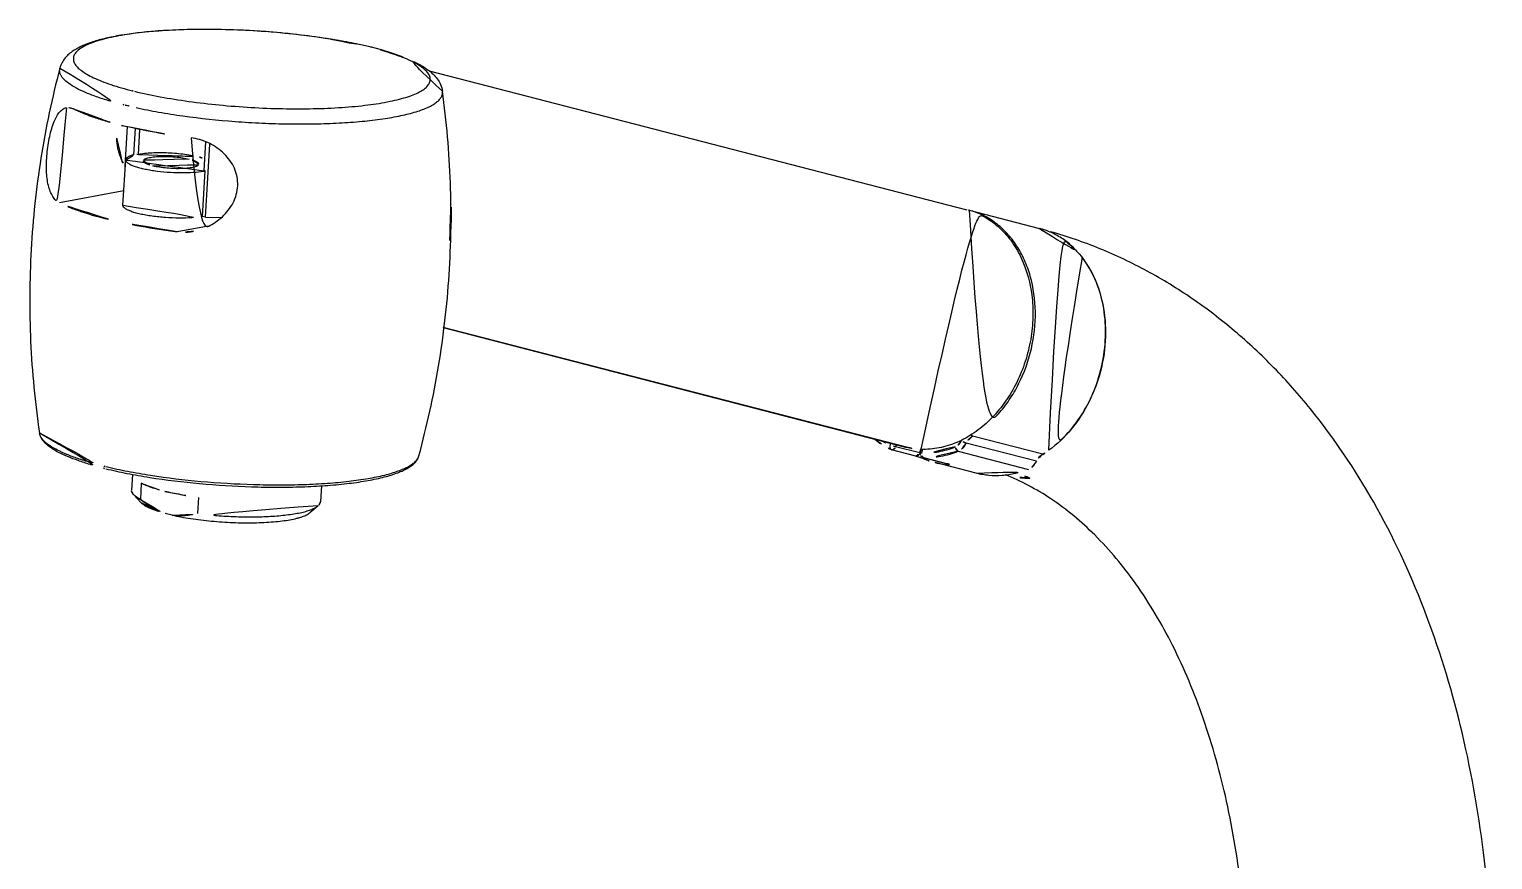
# Model space of a CAD drawing. Extents: x 16296660632 to 16296673174, y -37409619871 to -37409617131.
# Drawn here: x 16296672791.6 to 16296672976.8, y -37409617422.8 to -37409617317.8 of the extents above; entities that cross this region are included whole.
import ezdxf

# ---------------------------------------------------------------- set-up
doc = ezdxf.new("R2010")
doc.units = 0
doc.header["$LTSCALE"] = 10
doc.header["$MEASUREMENT"] = 0
doc.layers.get('0').update_dxf_attribs({"linetype": 'CONTINUOUS'})

msp = doc.modelspace()

# ---------------------------------------------------------------- linework, layer by layer
at = {"color": 7, "linetype": 'Continuous'}
for p, q in [((16296672829.760229, -37409617319.045914), (16296672829.691959, -37409617319.041473)), ((16296672829.69261, -37409617319.04158), (16296672829.76009, -37409617319.052467)), ((16296672829.760229, -37409617319.045914), (16296672829.69599, -37409617319.035454)), ((16296672829.76112, -37409617319.046059), (16296672829.760229, -37409617319.045914)), ((16296672834.901541, -37409617320.054123), (16296672834.74939, -37409617320.032051)), ((16296672834.90247, -37409617320.054337), (16296672834.901541, -37409617320.054123)), ((16296672838.486059, -37409617321.197739), (16296672838.816959, -37409617321.275063)), ((16296672838.816959, -37409617321.275063), (16296672838.817169, -37409617321.275139)), ((16296672795.449471, -37409617322.689301), (16296672795.448931, -37409617322.691383)), ((16296672842.186159, -37409617323.036453), (16296672910.233561, -37409617340.619698)), ((16296672803.96249, -37409617330.103012), (16296672803.659691, -37409617335.113968)), ((16296672804.80443, -37409617333.683281), (16296672805.006849, -37409617330.333458)), ((16296672805.380051, -37409617333.628983), (16296672805.571659, -37409617330.458092)), ((16296672813.87142, -37409617332.022827), (16296672813.65181, -37409617335.657181)), ((16296672813.86817, -37409617341.54821), (16296672814.427151, -37409617332.297691)), ((16296672803.42877, -37409617340.049004), (16296672803.7764, -37409617334.296257)), ((16296672805.19206, -37409617333.582893), (16296672805.380051, -37409617333.628983)), ((16296672813.49218, -37409617341.456017), (16296672813.8398, -37409617335.703278)), ((16296672813.8398, -37409617335.703278), (16296672813.65181, -37409617335.657181)), ((16296672803.53878, -37409617338.228531), (16296672795.411659, -37409617339.759506)), ((16296672813.86817, -37409617341.54821), (16296672813.49218, -37409617341.456017)), ((16296672813.86817, -37409617341.54821), (16296672815.86306, -37409617341.579376)), ((16296672910.54516, -37409617340.678093), (16296672919.43045, -37409617342.974022)), ((16296672814.215231, -37409617342.672867), (16296672810.300819, -37409617343.410263)), ((16296672843.94334, -37409617355.508698), (16296672902.477989, -37409617370.633873)), ((16296672902.58984, -37409617370.662041), (16296672843.94342, -37409617355.50798)), ((16296672887.61591, -37409617366.794838), (16296672887.656059, -37409617366.802452)), ((16296672919.839809, -37409617371.540199), (16296672910.954519, -37409617369.244263)), ((16296672900.53451, -37409617370.423309), (16296672900.603121, -37409617370.149406)), ((16296672900.71579, -37409617370.986572), (16296672900.62137, -37409617370.951714)), ((16296672903.77986, -37409617371.77832), (16296672900.715811, -37409617370.98658)), ((16296672901.28433, -37409617370.325439), (16296672901.21689, -37409617370.594673)), ((16296672904.28079, -37409617371.386368), (16296672901.21689, -37409617370.594673)), ((16296672902.476761, -37409617370.633324), (16296672902.58984, -37409617370.662041)), ((16296672904.28079, -37409617371.386368), (16296672904.41, -37409617370.870499)), ((16296672904.46204, -37409617370.876457), (16296672904.34137, -37409617371.358223)), ((16296672904.64324, -37409617370.908508), (16296672904.52, -37409617371.400528)), ((16296672909.14646, -37409617371.170547), (16296672918.03175, -37409617373.466476)), ((16296672919.06212, -37409617372.439613), (16296672910.17683, -37409617370.143677)), ((16296672904.36762, -37409617371.971893), (16296672904.612551, -37409617372.063377)), ((16296672904.612551, -37409617372.063377), (16296672904.862749, -37409617372.159431)), ((16296672904.7013, -37409617371.963799), (16296672907.76519, -37409617372.755501)), ((16296672904.76886, -37409617371.973282), (16296672904.701321, -37409617371.963814)), ((16296672904.76886, -37409617371.973282), (16296672907.83275, -37409617372.764977)), ((16296672904.862749, -37409617372.159431), (16296672905.054131, -37409617372.234016)), ((16296672911.4247, -37409617373.956413), (16296672906.21608, -37409617372.610512)), ((16296672907.76519, -37409617372.755478), (16296672907.8284, -37409617372.773529)), ((16296672907.83275, -37409617372.764977), (16296672907.76519, -37409617372.755501)), ((16296672907.8284, -37409617372.773529), (16296672907.84586, -37409617372.779587)), ((16296672804.61874, -37409617374.099533), (16296672804.49896, -37409617376.081749)), ((16296672804.756161, -37409617376.661217), (16296672805.673981, -37409617377.648293)), ((16296672805.75626, -37409617375.225883), (16296672805.63253, -37409617377.273468)), ((16296672828.57564, -37409617375.537323), (16296672828.455271, -37409617377.529373)), ((16296672812.897631, -37409617379.05484), (16296672813.02137, -37409617377.007248)), ((16296672828.130159, -37409617378.073662), (16296672827.100161, -37409617378.943031)), ((16296672809.641609, -37409617379.245956), (16296672808.77071, -37409617379.032417))]:
    msp.add_line(p, q, dxfattribs=at)
for points in [[(16296672834.90247, -37409617320.054337), (16296672833.544861, -37409617319.744553), (16296672831.656799, -37409617319.372864), (16296672829.760429, -37409617319.045937)], [(16296672838.81587, -37409617321.274673), (16296672837.58189, -37409617320.830788), (16296672836.15839, -37409617320.386482), (16296672834.901489, -37409617320.054092)], [(16296672903.77986, -37409617371.778313), (16296672903.80735, -37409617371.785583), (16296672903.953979, -37409617371.829048), (16296672904.14427, -37409617371.892189), (16296672904.36762, -37409617371.971893)]]:
    msp.add_lwpolyline(points, dxfattribs=at)
for centre, radius, start, end in [((16296672825.33449, -37409617358.289627), 39.399007, 75.94106824, 76.17484267), ((16296672831.12908, -37409617340.708443), 20.851671, 68.32317133, 69.3398394), ((16296672816.36824, -37409617278.78363), 48.224681, 255.92633151, 256.22403601), ((16296672816.02853, -37409617277.122337), 51.743132, 255.92633151, 256.22403601), ((16296672817.125389, -37409617272.608253), 56.388557, 256.2337906, 257.67963557), ((16296672809.86846, -37409617331.423492), 7.222775, 205.31273161, 210.72700837), ((16296672819.1301, -37409617325.910606), 18.000991, 210.74837425, 211.13114065), ((16296672812.28487, -37409617327.443848), 8.404518, 279.54636719, 280.66178742), ((16296672908.17374, -37409617349.857674), 9.480948, 77.06484244, 77.42211902), ((16296672908.17811, -37409617349.838913), 9.461683, 75.51231788, 77.06526848), ((16296672904.90053, -37409617361.486153), 9.946609, 237.92122085, 243.96336951), ((16296672905.16655, -37409617361.645203), 10.357107, 242.0980589, 243.97050601), ((16296672885.573971, -37409617431.442207), 62.826151, 75.58239905, 76.22403601), ((16296672904.816719, -37409617361.568863), 9.361891, 256.23940985, 267.79281535), ((16296672904.818541, -37409617371.477654), 0.491888, 165.94692585, 170.12445623), ((16296672905.31045, -37409617371.492729), 0.795812, 173.34676716, 186.9398156), ((16296672912.31543, -37409617371.180473), 3.079049, 152.33885829, 154.43938758), ((16296672912.7118, -37409617360.071426), 13.526518, 301.80400637, 305.71884874), ((16296672813.65765, -37409617321.725723), 52.85093, 256.22392987, 256.50213292), ((16296672908.751301, -37409617362.804779), 10.128165, 248.58976751, 255.50383548), ((16296672908.70093, -37409617362.985649), 9.940451, 255.52398159, 263.85033034), ((16296672813.28693, -37409617324.41436), 50.419761, 255.87501757, 256.22424829), ((16296672917.91573, -37409617365.288902), 9.273276, 253.06678677, 256.22223369), ((16296672904.703831, -37409617410.408447), 38.317589, 69.32080635, 72.12901658)]:
    msp.add_arc(centre, radius, start, end, dxfattribs=at)
for points, knots in [([(16296672829.69599, -37409617319.035454), (16296672827.912519, -37409617318.746071), (16296672824.24526, -37409617318.274498), (16296672818.700781, -37409617317.863663), (16296672813.21743, -37409617317.746132), (16296672808.835079, -37409617317.901001), (16296672805.60507, -37409617318.19339), (16296672803.4603, -37409617318.480019), (16296672801.53784, -37409617318.839432), (16296672799.847811, -37409617319.274658), (16296672798.38302, -37409617319.799049), (16296672797.31596, -37409617320.357849), (16296672796.583891, -37409617320.908363), (16296672796.09886, -37409617321.402908), (16296672795.69282, -37409617321.99575), (16296672795.51116, -37409617322.453468), (16296672795.449249, -37409617322.694237)], [0, 0, 0, 0, 0.1512801725, 0.3093713821, 0.4653037797, 0.6102900769, 0.676245374, 0.7367910996, 0.7913976817, 0.8399106984, 0.882759122, 0.9214436836, 0.9401936504, 0.9592482691, 0.9791847882, 1, 1, 1, 1]), ([(16296672829.691959, -37409617319.041473), (16296672828.439131, -37409617318.837143), (16296672825.86405, -37409617318.479721), (16296672821.93412, -37409617318.095154), (16296672817.934389, -37409617317.857147), (16296672813.992451, -37409617317.773331), (16296672810.233669, -37409617317.84584), (16296672806.7777, -37409617318.071838), (16296672804.14201, -37409617318.391602), (16296672802.271839, -37409617318.730087), (16296672801.06678, -37409617319.005508), (16296672800.010201, -37409617319.310654), (16296672799.10977, -37409617319.642807), (16296672798.371281, -37409617319.999763), (16296672797.798309, -37409617320.380219), (16296672797.39221, -37409617320.785477), (16296672797.19627, -37409617321.162201), (16296672797.147341, -37409617321.461678), (16296672797.162319, -37409617321.765106), (16296672797.31426, -37409617322.162758), (16296672797.671909, -37409617322.613663), (16296672798.1978, -37409617323.060471), (16296672798.89106, -37409617323.503487), (16296672799.747749, -37409617323.941681), (16296672800.762711, -37409617324.37159), (16296672802.396971, -37409617324.957733), (16296672803.715639, -37409617325.328667), (16296672804.641479, -37409617325.560799)], [0, 0, 0, 0, 0.0895314537, 0.183297318, 0.2784443223, 0.3720687633, 0.4613227719, 0.5435216244, 0.6162555804, 0.6484322098, 0.6775352297, 0.7034048095, 0.7259489859, 0.7451512111, 0.7611363491, 0.7742496801, 0.7852462215, 0.7903690067, 0.7954958087, 0.8065196986, 0.8196814428, 0.8357209465, 0.8549864673, 0.8775880982, 0.90351551, 0.9326778391, 1, 1, 1, 1]), ([(16296672829.76009, -37409617319.052467), (16296672830.628151, -37409617319.192863), (16296672832.29775, -37409617319.487137), (16296672833.95682, -37409617319.838509), (16296672834.749319, -37409617320.032043)], [0, 0, 0, 0, 0.5187458325, 1, 1, 1, 1]), ([(16296672804.884649, -37409617325.621094), (16296672805.961321, -37409617325.885078), (16296672808.24367, -37409617326.365334), (16296672811.830009, -37409617326.938133), (16296672815.66564, -37409617327.385643), (16296672819.62949, -37409617327.693253), (16296672823.59659, -37409617327.851089), (16296672827.4417, -37409617327.854332), (16296672831.043831, -37409617327.703667), (16296672834.289591, -37409617327.404533), (16296672836.71891, -37409617327.026329), (16296672838.40143, -37409617326.642601), (16296672839.45476, -37409617326.339256), (16296672840.35347, -37409617326.008926), (16296672841.091869, -37409617325.654243), (16296672841.6663, -37409617325.276131), (16296672842.075239, -37409617324.87339), (16296672842.311159, -37409617324.436172), (16296672842.34618, -37409617323.968628), (16296672842.176229, -37409617323.505234), (16296672841.829491, -37409617323.05558), (16296672841.31517, -37409617322.610947), (16296672840.635071, -37409617322.169502), (16296672839.79248, -37409617321.733078), (16296672839.168131, -37409617321.465347), (16296672838.8311, -37409617321.33136)], [0, 0, 0, 0, 0.076726147, 0.1613225636, 0.2512882476, 0.3439229347, 0.4364276756, 0.5260087467, 0.6099791478, 0.6858631567, 0.7515091853, 0.7799512434, 0.8052556014, 0.8273244705, 0.8461482199, 0.8618362595, 0.8747221797, 0.8855154196, 0.8954718738, 0.9061714435, 0.9188993479, 0.9343980829, 0.953019597, 0.9748974413, 1, 1, 1, 1]), ([(16296672838.48604, -37409617321.197739), (16296672838.22051, -37409617321.094948), (16296672837.52573, -37409617320.84153), (16296672836.336269, -37409617320.449532), (16296672835.402491, -37409617320.195282), (16296672834.905279, -37409617320.070763)], [0, 0, 0, 0, 0.2274200879, 0.5906044818, 1, 1, 1, 1]), ([(16296672795.449471, -37409617322.689301), (16296672794.459499, -37409617326.437859), (16296672792.857281, -37409617334.042793), (16296672791.61721, -37409617345.631149), (16296672791.551279, -37409617357.28521), (16296672792.291479, -37409617365.021393), (16296672792.85528, -37409617368.856972)], [0, 0, 0, 0, 0.2499370007, 0.5000117668, 0.7500810089, 1, 1, 1, 1]), ([(16296672795.448959, -37409617322.691383), (16296672795.424351, -37409617322.785202), (16296672795.39852, -37409617322.981659), (16296672795.44017, -37409617323.283333), (16296672795.55991, -37409617323.585297), (16296672795.837379, -37409617324.013023), (16296672796.39669, -37409617324.540207), (16296672797.30356, -37409617325.129959), (16296672798.481541, -37409617325.712051), (16296672799.91864, -37409617326.279213), (16296672801.59927, -37409617326.824516), (16296672802.8064, -37409617327.151939), (16296672803.44619, -37409617327.31234)], [0, 0, 0, 0, 0.0297111237, 0.0598803216, 0.0923040353, 0.1284195049, 0.2152679665, 0.3250503512, 0.4590399267, 0.6170137349, 0.7979530137, 1, 1, 1, 1]), ([(16296672843.866249, -37409617325.613159), (16296672843.825569, -37409617325.323097), (16296672843.668699, -37409617324.766792), (16296672843.23728, -37409617324.043869), (16296672842.697161, -37409617323.438148), (16296672841.8472, -37409617322.735397), (16296672840.5555, -37409617321.982094), (16296672839.42844, -37409617321.505798), (16296672838.817169, -37409617321.275139)], [0, 0, 0, 0, 0.1261127814, 0.2451036468, 0.3595799816, 0.4739380985, 0.7186868521, 1, 1, 1, 1]), ([(16296672805.093361, -37409617327.698174), (16296672806.04034, -37409617327.90551), (16296672808.01351, -37409617328.28997), (16296672812.18894, -37409617328.941109), (16296672816.55883, -37409617329.398163), (16296672821.024839, -37409617329.668182), (16296672824.373989, -37409617329.769859), (16296672827.630301, -37409617329.767616), (16296672830.73012, -37409617329.661613), (16296672833.612801, -37409617329.454247), (16296672836.222481, -37409617329.150291), (16296672838.508539, -37409617328.75621), (16296672840.18383, -37409617328.342743), (16296672841.321871, -37409617327.961143), (16296672842.026421, -37409617327.67202), (16296672842.62245, -37409617327.36689), (16296672843.10796, -37409617327.046783), (16296672843.481251, -37409617326.711487), (16296672843.74057, -37409617326.359444), (16296672843.87921, -37409617325.988747), (16296672843.884809, -37409617325.73555), (16296672843.86816, -37409617325.615128)], [0, 0, 0, 0, 0.072285671, 0.1498450946, 0.315058612, 0.3996445459, 0.4834354578, 0.564863268, 0.6424137999, 0.7146621432, 0.7803119275, 0.8382390438, 0.8875484738, 0.9087859834, 0.9276925452, 0.9442838064, 0.9586409791, 0.9709397061, 0.9815177532, 0.990935405, 1, 1, 1, 1]), ([(16296672840.884199, -37409617371.759247), (16296672841.905769, -37409617368.019463), (16296672843.57213, -37409617360.428726), (16296672844.910009, -37409617348.851532), (16296672845.07439, -37409617337.198158), (16296672844.39958, -37409617329.455627), (16296672843.868191, -37409617325.615128)], [0, 0, 0, 0, 0.2499185063, 0.4999873835, 0.7500625133, 1, 1, 1, 1]), ([(16296672796.26573, -37409617327.709373), (16296672796.112511, -37409617327.738586), (16296672795.79534, -37409617327.870941), (16296672795.38385, -37409617328.246193), (16296672795.014959, -37409617328.791634), (16296672794.684349, -37409617329.50399), (16296672794.392509, -37409617330.371773), (16296672794.145241, -37409617331.366638), (16296672793.94923, -37409617332.443336), (16296672793.811939, -37409617333.549713), (16296672793.741199, -37409617334.638847), (16296672793.74078, -37409617335.676064), (16296672793.814739, -37409617336.638237), (16296672793.965731, -37409617337.509033), (16296672794.195789, -37409617338.274612), (16296672794.50791, -37409617338.921432), (16296672794.904791, -37409617339.432747), (16296672795.23822, -37409617339.675369), (16296672795.411659, -37409617339.759506)], [0, 0, 0, 0, 0.035059789, 0.0751600352, 0.1235629488, 0.1821550791, 0.2511875774, 0.3290530965, 0.4123790468, 0.4970324078, 0.579498182, 0.6575485925, 0.7299709229, 0.7961452952, 0.8558195538, 0.9091080327, 0.9566718679, 1, 1, 1, 1]), ([(16296672797.15616, -37409617327.863564), (16296672797.013901, -37409617327.790718), (16296672796.72224, -37409617327.683502), (16296672796.40884, -37409617327.682068), (16296672796.26573, -37409617327.709373)], [0, 0, 0, 0, 0.5231336869, 1, 1, 1, 1]), ([(16296672797.15616, -37409617327.863564), (16296672797.548429, -37409617328.064461), (16296672798.414339, -37409617328.454109), (16296672799.839809, -37409617328.981689), (16296672801.47164, -37409617329.488342), (16296672802.63274, -37409617329.794594), (16296672803.24415, -37409617329.944504)], [0, 0, 0, 0, 0.2051081996, 0.441313873, 0.7070267667, 1, 1, 1, 1]), ([(16296672803.339161, -37409617334.511627), (16296672802.994129, -37409617333.783691), (16296672802.537161, -37409617332.220573), (16296672802.556589, -37409617330.590157), (16296672802.69894, -37409617329.807404)], [0, 0, 0, 0, 0.5031160802, 1, 1, 1, 1]), ([(16296672803.24415, -37409617329.944504), (16296672804.61524, -37409617330.280693), (16296672807.53801, -37409617330.88002), (16296672810.488041, -37409617331.318779), (16296672812.045321, -37409617331.51432)], [0, 0, 0, 0, 0.4735323727, 1, 1, 1, 1]), ([(16296672812.045321, -37409617331.51432), (16296672812.771259, -37409617331.605476), (16296672813.85346, -37409617331.918694), (16296672815.154819, -37409617332.631172), (16296672816.05308, -37409617333.317322), (16296672816.830271, -37409617334.144096), (16296672817.445259, -37409617335.100868), (16296672817.85005, -37409617336.164619), (16296672818.003599, -37409617337.29187), (16296672817.88887, -37409617338.42173), (16296672817.409571, -37409617339.84684), (16296672816.51643, -37409617341.086937), (16296672815.383261, -37409617342.053787), (16296672814.13011, -37409617342.835777), (16296672813.071831, -37409617343.210732), (16296672812.353069, -37409617343.345619)], [0, 0, 0, 0, 0.1229080527, 0.1855717412, 0.2486575534, 0.3119553258, 0.3752696062, 0.4385136121, 0.5016320966, 0.5646372397, 0.6275421903, 0.7525207633, 0.8149704349, 0.8771482817, 1, 1, 1, 1]), ([(16296672813.67873, -37409617335.731979), (16296672813.231979, -37409617335.807259), (16296672812.24791, -37409617335.904312), (16296672810.690559, -37409617335.9356), (16296672809.029369, -37409617335.861092), (16296672807.648411, -37409617335.71315), (16296672806.604799, -37409617335.543159), (16296672805.905769, -37409617335.399307), (16296672805.28689, -37409617335.239578), (16296672804.76125, -37409617335.067657), (16296672804.34017, -37409617334.887703), (16296672804.06286, -37409617334.723961), (16296672803.906679, -37409617334.586746), (16296672803.829189, -37409617334.491074), (16296672803.78289, -37409617334.394371), (16296672803.774549, -37409617334.327713), (16296672803.776409, -37409617334.296623)], [0, 0, 0, 0, 0.1317318306, 0.286910797, 0.4526539422, 0.6149133807, 0.690421183, 0.760035937, 0.8223561428, 0.8761871172, 0.9206618131, 0.9553738775, 0.9691989578, 0.9809120596, 0.9909429521, 1, 1, 1, 1]), ([(16296672803.776409, -37409617334.296623), (16296672803.778601, -37409617334.259811), (16296672803.80105, -37409617334.181473), (16296672803.880211, -37409617334.075981), (16296672804.00106, -37409617333.977531), (16296672804.237049, -37409617333.84304), (16296672804.63866, -37409617333.700737), (16296672804.99181, -37409617333.620613), (16296672805.19206, -37409617333.582893)], [0, 0, 0, 0, 0.0665987256, 0.1427447716, 0.2348803809, 0.3463684111, 0.6319278436, 1, 1, 1, 1]), ([(16296672805.380051, -37409617333.628983), (16296672805.6395, -37409617333.580109), (16296672806.204069, -37409617333.50235), (16296672807.459761, -37409617333.410583), (16296672809.167509, -37409617333.41851), (16296672810.894711, -37409617333.562233), (16296672812.220119, -37409617333.764107), (16296672812.837049, -37409617333.891762), (16296672813.126949, -37409617333.962837)], [0, 0, 0, 0, 0.1015903856, 0.2190240327, 0.4842727528, 0.7577603063, 0.8851426928, 1, 1, 1, 1]), ([(16296672811.81385, -37409617334.210197), (16296672811.53966, -37409617334.142967), (16296672810.94842, -37409617334.030693), (16296672810.02282, -37409617333.919922), (16296672809.057079, -37409617333.8629), (16296672808.12792, -37409617333.863747), (16296672807.30941, -37409617333.922333), (16296672806.72757, -37409617334.018303), (16296672806.369539, -37409617334.1297), (16296672806.187099, -37409617334.215858), (16296672806.06386, -37409617334.310913), (16296672806.024561, -37409617334.394753), (16296672806.02232, -37409617334.431999)], [0, 0, 0, 0, 0.1418592607, 0.3019675437, 0.4681509638, 0.6276883637, 0.7684730015, 0.8802404199, 0.922982518, 0.9564630511, 0.9812513834, 1, 1, 1, 1]), ([(16296672813.009541, -37409617334.854156), (16296672813.011209, -37409617334.826378), (16296672812.997339, -37409617334.763733), (16296672812.934681, -37409617334.678642), (16296672812.834999, -37409617334.595398), (16296672812.69804, -37409617334.513191), (16296672812.524759, -37409617334.432167), (16296672812.22934, -37409617334.320541), (16296672811.98629, -37409617334.25248), (16296672811.81385, -37409617334.210197)], [0, 0, 0, 0, 0.058900029, 0.1299402476, 0.2200710631, 0.3322032289, 0.4670404539, 0.6243350189, 1, 1, 1, 1]), ([(16296672813.126949, -37409617333.962837), (16296672813.18346, -37409617333.9767), (16296672813.39723, -37409617334.0308), (16296672813.6094, -37409617334.09137), (16296672813.764009, -37409617334.140831)], [0, 0, 0, 0, 0.2638619975, 1, 1, 1, 1]), ([(16296672806.02232, -37409617334.431999), (16296672806.020651, -37409617334.459793), (16296672806.034519, -37409617334.52243), (16296672806.097179, -37409617334.607513), (16296672806.19685, -37409617334.690758), (16296672806.33382, -37409617334.772957), (16296672806.507099, -37409617334.853996), (16296672806.802521, -37409617334.965622), (16296672807.04557, -37409617335.033684), (16296672807.21801, -37409617335.075958)], [0, 0, 0, 0, 0.058900029, 0.1299402476, 0.2200710631, 0.3322032289, 0.4670404539, 0.6243350189, 1, 1, 1, 1]), ([(16296672807.21801, -37409617335.075958), (16296672807.492201, -37409617335.143188), (16296672808.083441, -37409617335.25547), (16296672809.009041, -37409617335.366226), (16296672809.974779, -37409617335.423264), (16296672810.90394, -37409617335.422409), (16296672811.72245, -37409617335.363838), (16296672812.304291, -37409617335.26786), (16296672812.662319, -37409617335.156464), (16296672812.844761, -37409617335.070297), (16296672812.968, -37409617334.97525), (16296672813.007299, -37409617334.891403), (16296672813.009541, -37409617334.854156)], [0, 0, 0, 0, 0.1418592607, 0.3019675437, 0.4681509638, 0.6276883637, 0.7684730015, 0.8802404199, 0.922982518, 0.9564630511, 0.9812513834, 1, 1, 1, 1]), ([(16296672844.802641, -37409617344.50145), (16296672844.9095, -37409617343.426453), (16296672845.015091, -37409617341.165627), (16296672844.959101, -37409617338.904602), (16296672844.891859, -37409617337.726784)], [0, 0, 0, 0, 0.4779995549, 1, 1, 1, 1]), ([(16296672801.581249, -37409617341.825073), (16296672800.41251, -37409617341.538498), (16296672798.753429, -37409617341.078918), (16296672796.709471, -37409617340.341927), (16296672795.81938, -37409617339.957314), (16296672795.411659, -37409617339.759506)], [0, 0, 0, 0, 0.5540442512, 0.7913524477, 1, 1, 1, 1]), ([(16296672803.42878, -37409617340.049294), (16296672803.42688, -37409617340.080933), (16296672803.435619, -37409617340.148911), (16296672803.483669, -37409617340.247337), (16296672803.56395, -37409617340.344673), (16296672803.725771, -37409617340.484306), (16296672804.01265, -37409617340.650703), (16296672804.44776, -37409617340.833237), (16296672804.990351, -37409617341.007202), (16296672805.62829, -37409617341.168243), (16296672806.347601, -37409617341.312431), (16296672807.4177, -37409617341.48127), (16296672808.82695, -37409617341.625008), (16296672810.51161, -37409617341.690659), (16296672812.07332, -37409617341.64695), (16296672813.05278, -37409617341.538803), (16296672813.49218, -37409617341.456017)], [0, 0, 0, 0, 0.0090750579, 0.0191561978, 0.0309703019, 0.0449534948, 0.0801380915, 0.1252684268, 0.1798820698, 0.2430513477, 0.3135153053, 0.389794478, 0.553071807, 0.7186537258, 0.8720167461, 1, 1, 1, 1]), ([(16296672904.45615, -37409617370.923798), (16296672905.21455, -37409617370.953697), (16296672906.772221, -37409617370.827789), (16296672909.05043, -37409617370.111816), (16296672911.227909, -37409617368.897827), (16296672913.944941, -37409617366.638527), (16296672916.10948, -37409617363.61573), (16296672917.58243, -37409617360.169189), (16296672918.323231, -37409617357.39109), (16296672918.65601, -37409617354.55204), (16296672918.546049, -37409617350.889343), (16296672917.626499, -37409617347.395981), (16296672915.88628, -37409617344.467468), (16296672914.27136, -37409617342.692421), (16296672912.3741, -37409617341.363182), (16296672910.956051, -37409617340.806549), (16296672910.23485, -37409617340.620033)], [0, 0, 0, 0, 0.0551656112, 0.1123962985, 0.1723338867, 0.2351816342, 0.3680956152, 0.4372906306, 0.5070142468, 0.5763090444, 0.6442593721, 0.7727801644, 0.8330225462, 0.8905188325, 0.9458557799, 1, 1, 1, 1]), ([(16296672910.54516, -37409617340.678093), (16296672911.14167, -37409617340.832237), (16296672912.315941, -37409617341.26458), (16296672913.93248, -37409617342.255333), (16296672915.37286, -37409617343.564346), (16296672916.602921, -37409617345.157768), (16296672917.59573, -37409617346.996834), (16296672918.588791, -37409617349.75808), (16296672919.106199, -37409617353.57618), (16296672918.584921, -37409617358.251099), (16296672917.241199, -37409617361.984329), (16296672915.66707, -37409617364.675461), (16296672913.85594, -37409617367.02755), (16296672912.173429, -37409617368.490273), (16296672910.954519, -37409617369.244263)], [0, 0, 0, 0, 0.0531456486, 0.1071061022, 0.1625863997, 0.2201002774, 0.2799292918, 0.3421188099, 0.4724401404, 0.6081119576, 0.7443184307, 0.8111716952, 0.8763665419, 1, 1, 1, 1]), ([(16296672810.300819, -37409617343.410263), (16296672808.76075, -37409617343.208031), (16296672805.838579, -37409617342.759521), (16296672802.94286, -37409617342.158928), (16296672801.581249, -37409617341.825073)], [0, 0, 0, 0, 0.5256073726, 1, 1, 1, 1]), ([(16296672812.353069, -37409617343.345619), (16296672812.18329, -37409617343.377487), (16296672811.504761, -37409617343.479088), (16296672810.8097, -37409617343.477081), (16296672810.300819, -37409617343.410263)], [0, 0, 0, 0, 0.2518164745, 1, 1, 1, 1]), ([(16296672919.43075, -37409617342.974136), (16296672919.95245, -37409617343.108963), (16296672920.980459, -37409617343.472832), (16296672922.41724, -37409617344.281982), (16296672923.726999, -37409617345.33979), (16296672924.4877, -37409617346.183922), (16296672924.83992, -37409617346.636993)], [0, 0, 0, 0, 0.2432452927, 0.4893668539, 0.7409404889, 1, 1, 1, 1]), ([(16296672976.803921, -37409617438.760719), (16296672976.70966, -37409617433.142113), (16296672975.967831, -37409617422.105347), (16296672973.095711, -37409617406.096123), (16296672968.490219, -37409617391.171341), (16296672962.16984, -37409617377.60878), (16296672955.423611, -37409617367.570381), (16296672949.215931, -37409617360.569168), (16296672944.213249, -37409617355.891907), (16296672938.84304, -37409617351.783546), (16296672933.13382, -37409617348.286926), (16296672927.12668, -37409617345.439171), (16296672922.948509, -37409617343.994957), (16296672920.831791, -37409617343.39225)], [0, 0, 0, 0, 0.1425400312, 0.2799700351, 0.4116913694, 0.5376178946, 0.6582384173, 0.7169149049, 0.7746714502, 0.8316837296, 0.8881348061, 0.9441738186, 1, 1, 1, 1]), ([(16296672920.608669, -37409617371.05352), (16296672921.66967, -37409617370.291321), (16296672923.636749, -37409617368.411232), (16296672925.87027, -37409617364.926208), (16296672927.338739, -37409617360.935539), (16296672927.935711, -37409617356.72963), (16296672927.615379, -37409617352.60923), (16296672926.393459, -37409617348.872124), (16296672924.642879, -37409617346.259987), (16296672922.894661, -37409617344.666367), (16296672921.92733, -37409617344.044891), (16296672921.427429, -37409617343.783257)], [0, 0, 0, 0, 0.1237078615, 0.2543691424, 0.3888815043, 0.5232757837, 0.653608487, 0.7768523099, 0.8917728793, 0.9465709527, 1, 1, 1, 1]), ([(16296672924.83992, -37409617346.636993), (16296672925.498381, -37409617347.484001), (16296672926.62113, -37409617349.421333), (16296672927.610729, -37409617352.707939), (16296672927.91724, -37409617356.283142), (16296672927.526791, -37409617359.947762), (16296672926.46353, -37409617363.500717), (16296672924.78463, -37409617366.74601), (16296672922.58268, -37409617369.502571), (16296672920.78574, -37409617370.955063), (16296672919.839809, -37409617371.540199)], [0, 0, 0, 0, 0.1143649561, 0.2357889107, 0.363184263, 0.4943313043, 0.6263687519, 0.7562903036, 0.8814314887, 1, 1, 1, 1]), ([(16296672886.829531, -37409617366.588882), (16296672886.837681, -37409617366.591568), (16296672886.85397, -37409617366.596977), (16296672886.872271, -37409617366.602928), (16296672886.884569, -37409617366.606911), (16296672886.889561, -37409617366.608528), (16296672886.89385, -37409617366.609917), (16296672886.897079, -37409617366.610947), (16296672886.902241, -37409617366.612587), (16296672886.909861, -37409617366.615028), (16296672886.91589, -37409617366.616943), (16296672886.918909, -37409617366.617897)], [0, 0, 0, 0, 0.25, 0.5, 0.5625, 0.625, 0.65625, 0.6875, 0.75, 0.875, 1, 1, 1, 1]), ([(16296672886.918909, -37409617366.617897), (16296672886.9312, -37409617366.621681), (16296672886.949631, -37409617366.62735), (16296672886.97419, -37409617366.634903), (16296672886.989559, -37409617366.639633), (16296672887.00182, -37409617366.643387), (16296672887.009569, -37409617366.645767), (16296672887.01482, -37409617366.647392), (16296672887.018101, -37409617366.648376), (16296672887.022421, -37409617366.649612), (16296672887.02747, -37409617366.651062), (16296672887.039869, -37409617366.65461), (16296672887.05835, -37409617366.659897), (16296672887.083071, -37409617366.666977), (16296672887.107771, -37409617366.674057), (16296672887.126261, -37409617366.679352), (16296672887.13866, -37409617366.682907), (16296672887.143709, -37409617366.684349), (16296672887.148029, -37409617366.6856), (16296672887.151331, -37409617366.686493), (16296672887.156639, -37409617366.687889), (16296672887.164459, -37409617366.689972), (16296672887.176849, -37409617366.69326), (16296672887.192381, -37409617366.697388), (16296672887.20788, -37409617366.701508), (16296672887.220301, -37409617366.704803), (16296672887.229601, -37409617366.707283), (16296672887.237391, -37409617366.709343), (16296672887.24276, -37409617366.710777), (16296672887.245951, -37409617366.711617), (16296672887.247999, -37409617366.712181), (16296672887.2514, -37409617366.712997), (16296672887.255461, -37409617366.713997), (16296672887.2628, -37409617366.71579), (16296672887.273161, -37409617366.718338), (16296672887.285641, -37409617366.72139), (16296672887.302271, -37409617366.725456), (16296672887.323059, -37409617366.73056), (16296672887.34383, -37409617366.735657), (16296672887.360491, -37409617366.739738), (16296672887.37081, -37409617366.742264), (16296672887.37821, -37409617366.744087), (16296672887.38216, -37409617366.745041), (16296672887.38509, -37409617366.745682), (16296672887.389111, -37409617366.74659), (16296672887.398451, -37409617366.748688), (16296672887.41259, -37409617366.751869), (16296672887.43137, -37409617366.756088), (16296672887.450159, -37409617366.760307), (16296672887.464291, -37409617366.763481), (16296672887.473631, -37409617366.765587), (16296672887.47765, -37409617366.766479), (16296672887.48057, -37409617366.767151), (16296672887.48456, -37409617366.767982), (16296672887.49205, -37409617366.769508), (16296672887.50248, -37409617366.771637), (16296672887.51931, -37409617366.775093), (16296672887.540291, -37409617366.779373), (16296672887.5739, -37409617366.786247), (16296672887.59911, -37409617366.791397), (16296672887.61591, -37409617366.794838)], [0, 0, 0, 0, 0.0625, 0.09375, 0.125, 0.140625, 0.15625, 0.1640625, 0.16796875, 0.171875, 0.1796875, 0.1875, 0.21875, 0.25, 0.28125, 0.3125, 0.3203125, 0.328125, 0.33203125, 0.3359375, 0.34375, 0.359375, 0.375, 0.40625, 0.4375, 0.453125, 0.46875, 0.484375, 0.4921875, 0.49609375, 0.5, 0.50390625, 0.5078125, 0.515625, 0.53125, 0.546875, 0.5625, 0.59375, 0.625, 0.640625, 0.65625, 0.6640625, 0.66796875, 0.671875, 0.6796875, 0.6875, 0.71875, 0.75, 0.78125, 0.8125, 0.8203125, 0.828125, 0.83203125, 0.8359375, 0.84375, 0.859375, 0.875, 0.90625, 0.9375, 1, 1, 1, 1]), ([(16296672792.85528, -37409617368.856972), (16296672792.873171, -37409617368.978653), (16296672792.93664, -37409617369.220657), (16296672793.10461, -37409617369.562073), (16296672793.3342, -37409617369.883904), (16296672793.728161, -37409617370.308327), (16296672794.37211, -37409617370.80555), (16296672795.31604, -37409617371.353088), (16296672796.460661, -37409617371.880142), (16296672797.800699, -37409617372.387482), (16296672799.32729, -37409617372.872726), (16296672800.41206, -37409617373.16613), (16296672800.982599, -37409617373.309723)], [0, 0, 0, 0, 0.0383386335, 0.077303513, 0.1180063341, 0.1611486864, 0.2574268322, 0.3701665758, 0.5008296529, 0.6497882255, 0.8165934307, 1, 1, 1, 1]), ([(16296672792.85533, -37409617368.856972), (16296672792.917061, -37409617369.276413), (16296672793.298651, -37409617369.770828), (16296672793.8444, -37409617370.232147), (16296672794.38302, -37409617370.616386), (16296672795.209009, -37409617371.082397), (16296672796.38097, -37409617371.609528), (16296672797.76634, -37409617372.121567), (16296672799.351259, -37409617372.613411), (16296672800.478849, -37409617372.910797), (16296672801.072371, -37409617373.05632)], [0, 0, 0, 0, 0.1337191954, 0.1780763095, 0.2274350786, 0.3416636719, 0.4767754172, 0.6322954884, 0.8072530517, 1, 1, 1, 1]), ([(16296672910.954519, -37409617369.244263), (16296672910.789869, -37409617369.346123), (16296672910.48428, -37409617369.615623), (16296672910.266029, -37409617369.957191), (16296672910.17683, -37409617370.143677)], [0, 0, 0, 0, 0.4836282907, 1, 1, 1, 1]), ([(16296672910.954519, -37409617369.244263), (16296672910.910351, -37409617369.232849), (16296672910.81852, -37409617369.182953), (16296672910.743879, -37409617369.112701), (16296672910.70648, -37409617369.070602)], [0, 0, 0, 0, 0.4475487849, 1, 1, 1, 1]), ([(16296672898.58988, -37409617369.653259), (16296672898.725651, -37409617369.763077), (16296672899.27383, -37409617370.18573), (16296672899.86248, -37409617370.556129), (16296672900.31983, -37409617370.798286)], [0, 0, 0, 0, 0.2522990266, 1, 1, 1, 1]), ([(16296672900.621401, -37409617370.95166), (16296672900.58695, -37409617370.934753), (16296672900.523569, -37409617370.874023), (16296672900.481449, -37409617370.741783), (16296672900.483841, -37409617370.585052), (16296672900.51326, -37409617370.477364), (16296672900.53451, -37409617370.423309)], [0, 0, 0, 0, 0.1985489558, 0.428643421, 0.6994988578, 1, 1, 1, 1]), ([(16296672900.824289, -37409617370.994476), (16296672900.914721, -37409617370.985237), (16296672901.09947, -37409617370.878471), (16296672901.19153, -37409617370.69593), (16296672901.21689, -37409617370.594673)], [0, 0, 0, 0, 0.4654611731, 1, 1, 1, 1]), ([(16296672904.336599, -37409617371.403168), (16296672904.33169, -37409617371.40152), (16296672904.313231, -37409617371.395447), (16296672904.29458, -37409617371.389938), (16296672904.28079, -37409617371.386368)], [0, 0, 0, 0, 0.2665922723, 1, 1, 1, 1]), ([(16296672904.333941, -37409617371.393303), (16296672904.322941, -37409617371.456383), (16296672904.32514, -37409617371.58799), (16296672904.377411, -37409617371.708839), (16296672904.413481, -37409617371.761673)], [0, 0, 0, 0, 0.5003063926, 1, 1, 1, 1]), ([(16296672904.52, -37409617371.400528), (16296672904.495029, -37409617371.394409), (16296672904.45974, -37409617371.38575), (16296672904.41596, -37409617371.375267), (16296672904.39012, -37409617371.368912), (16296672904.370319, -37409617371.364731), (16296672904.354561, -37409617371.360023), (16296672904.347589, -37409617371.360474), (16296672904.341591, -37409617371.357224), (16296672904.341379, -37409617371.358223)], [0, 0, 0, 0, 0.4201290411, 0.5930516201, 0.7373957056, 0.8511901932, 0.9334653727, 0.983310434, 1, 1, 1, 1]), ([(16296672908.76495, -37409617370.622124), (16296672908.081511, -37409617370.892387), (16296672906.684031, -37409617371.30162), (16296672905.23077, -37409617371.419777), (16296672904.52, -37409617371.400528)], [0, 0, 0, 0, 0.508263507, 1, 1, 1, 1]), ([(16296672909.14646, -37409617371.170547), (16296672908.441669, -37409617371.449257), (16296672907.000509, -37409617371.871277), (16296672905.501841, -37409617371.993134), (16296672904.76886, -37409617371.973282)], [0, 0, 0, 0, 0.5082632662, 1, 1, 1, 1]), ([(16296672909.14646, -37409617371.170547), (16296672909.101419, -37409617371.158913), (16296672909.009081, -37409617371.103523), (16296672908.898291, -37409617370.975487), (16296672908.81072, -37409617370.810097), (16296672908.775101, -37409617370.68557), (16296672908.76495, -37409617370.622124)], [0, 0, 0, 0, 0.2003511843, 0.4473873463, 0.7232816662, 1, 1, 1, 1]), ([(16296672909.537729, -37409617369.851967), (16296672909.454321, -37409617370.026352), (16296672909.24226, -37409617370.338509), (16296672908.92922, -37409617370.557159), (16296672908.76495, -37409617370.622124)], [0, 0, 0, 0, 0.5224888052, 1, 1, 1, 1]), ([(16296672910.17683, -37409617370.143677), (16296672910.06563, -37409617370.376183), (16296672909.78289, -37409617370.792397), (16296672909.365499, -37409617371.083923), (16296672909.14646, -37409617371.170547)], [0, 0, 0, 0, 0.5224891912, 1, 1, 1, 1]), ([(16296672910.17683, -37409617370.143677), (16296672910.128441, -37409617370.131172), (16296672910.02227, -37409617370.094742), (16296672909.80616, -37409617370.003197), (16296672909.641211, -37409617369.918083), (16296672909.537729, -37409617369.851967)], [0, 0, 0, 0, 0.2129228907, 0.4769159065, 1, 1, 1, 1]), ([(16296672801.28083, -37409617373.383797), (16296672802.156891, -37409617373.59861), (16296672803.99559, -37409617373.999519), (16296672807.934919, -37409617374.692299), (16296672813.19953, -37409617375.329987), (16296672818.59454, -37409617375.663338), (16296672822.92165, -37409617375.735222), (16296672826.03163, -37409617375.687592), (16296672828.9655, -37409617375.540031), (16296672831.667959, -37409617375.295441), (16296672834.089821, -37409617374.958603), (16296672836.18911, -37409617374.535156), (16296672837.71319, -37409617374.09597), (16296672838.737789, -37409617373.689301), (16296672839.37262, -37409617373.3778), (16296672839.912371, -37409617373.03923), (16296672840.354589, -37409617372.66404), (16296672840.695629, -37409617372.244247), (16296672840.83947, -37409617371.922997), (16296672840.884199, -37409617371.759247)], [0, 0, 0, 0, 0.0663079945, 0.1382831878, 0.2939695839, 0.4558460023, 0.5353959486, 0.6120582264, 0.6844474516, 0.7512898908, 0.81147078, 0.8641010627, 0.908619592, 0.9278242285, 0.9450717062, 0.960535784, 0.974545013, 0.9875211586, 1, 1, 1, 1]), ([(16296672801.32173, -37409617373.116821), (16296672802.21052, -37409617373.330177), (16296672804.07369, -37409617373.728477), (16296672808.05802, -37409617374.416023), (16296672813.370609, -37409617375.047577), (16296672818.807831, -37409617375.374832), (16296672823.1618, -37409617375.441544), (16296672826.286909, -37409617375.390244), (16296672829.232241, -37409617375.239403), (16296672831.941719, -37409617374.992233), (16296672834.364361, -37409617374.654228), (16296672836.45454, -37409617374.232399), (16296672837.96232, -37409617373.799057), (16296672838.9638, -37409617373.403587), (16296672839.568529, -37409617373.107513), (16296672840.06649, -37409617372.796738), (16296672840.456301, -37409617372.471497), (16296672840.73609, -37409617372.130966), (16296672840.85079, -37409617371.881363), (16296672840.884171, -37409617371.759239)], [0, 0, 0, 0, 0.0675170403, 0.1406816928, 0.2986038363, 0.4624141145, 0.5428036847, 0.6202126785, 0.6932444262, 0.7606019002, 0.8211252915, 0.873838346, 0.9180117464, 0.9367744726, 0.9533106971, 0.9676818965, 0.980036009, 0.9906487417, 1, 1, 1, 1]), ([(16296672903.779881, -37409617371.778236), (16296672903.82963, -37409617371.790993), (16296672903.9419, -37409617371.789749), (16296672904.094839, -37409617371.70842), (16296672904.21567, -37409617371.568047), (16296672904.265011, -37409617371.449333), (16296672904.28079, -37409617371.386368)], [0, 0, 0, 0, 0.2202043786, 0.4587576482, 0.7216610888, 1, 1, 1, 1]), ([(16296672904.413481, -37409617371.761673), (16296672904.44702, -37409617371.810783), (16296672904.53253, -37409617371.897812), (16296672904.643391, -37409617371.948669), (16296672904.701059, -37409617371.963676)], [0, 0, 0, 0, 0.4995580425, 1, 1, 1, 1]), ([(16296672904.65494, -37409617371.904358), (16296672904.636841, -37409617371.88604), (16296672904.56554, -37409617371.794167), (16296672904.531389, -37409617371.677963), (16296672904.52047, -37409617371.58889)], [0, 0, 0, 0, 0.2229679042, 1, 1, 1, 1]), ([(16296672904.76886, -37409617371.973282), (16296672904.75865, -37409617371.970642), (16296672904.716261, -37409617371.956017), (16296672904.678949, -37409617371.92865), (16296672904.65494, -37409617371.904358)], [0, 0, 0, 0, 0.2359268633, 1, 1, 1, 1]), ([(16296672905.0541, -37409617372.233963), (16296672905.016279, -37409617372.218964), (16296672904.94437, -37409617372.158867), (16296672904.9123, -37409617372.073563), (16296672904.902269, -37409617372.027107)], [0, 0, 0, 0, 0.4612829239, 1, 1, 1, 1]), ([(16296672907.636061, -37409617372.868896), (16296672907.596689, -37409617372.858727), (16296672907.517839, -37409617372.808357), (16296672907.470181, -37409617372.730927), (16296672907.45088, -37409617372.686867)], [0, 0, 0, 0, 0.457999851, 1, 1, 1, 1]), ([(16296672907.765591, -37409617372.880493), (16296672907.755409, -37409617372.879784), (16296672907.712179, -37409617372.876579), (16296672907.66901, -37409617372.872437), (16296672907.636061, -37409617372.868896)], [0, 0, 0, 0, 0.2354006367, 1, 1, 1, 1]), ([(16296672907.841709, -37409617372.884438), (16296672907.835699, -37409617372.884239), (16296672907.81031, -37409617372.88327), (16296672907.784941, -37409617372.881813), (16296672907.765591, -37409617372.880493)], [0, 0, 0, 0, 0.2366172306, 1, 1, 1, 1]), ([(16296672907.83275, -37409617372.764977), (16296672907.862341, -37409617372.772621), (16296672907.913509, -37409617372.786713), (16296672907.97924, -37409617372.810699), (16296672908.017599, -37409617372.828773), (16296672908.040371, -37409617372.84964), (16296672908.033939, -37409617372.864128), (16296672908.022791, -37409617372.87043), (16296672908.006689, -37409617372.875931), (16296672907.984529, -37409617372.880127), (16296672907.956671, -37409617372.883217), (16296672907.908409, -37409617372.885803), (16296672907.869431, -37409617372.885353), (16296672907.841709, -37409617372.884438)], [0, 0, 0, 0, 0.2120593714, 0.3712407818, 0.4743118988, 0.5266642697, 0.5464955382, 0.5739248464, 0.6129997591, 0.6648817699, 0.7297836853, 0.8075091244, 1, 1, 1, 1]), ([(16296672919.06212, -37409617372.439613), (16296672918.95092, -37409617372.672112), (16296672918.66815, -37409617373.088303), (16296672918.25079, -37409617373.37986), (16296672918.03175, -37409617373.466476)], [0, 0, 0, 0, 0.5224855425, 1, 1, 1, 1]), ([(16296672919.839809, -37409617371.540199), (16296672919.675159, -37409617371.642052), (16296672919.369579, -37409617371.911552), (16296672919.15132, -37409617372.253128), (16296672919.06212, -37409617372.439613)], [0, 0, 0, 0, 0.4836282907, 1, 1, 1, 1]), ([(16296672911.42433, -37409617373.956291), (16296672911.953911, -37409617374.093147), (16296672913.043791, -37409617374.279877), (16296672914.714729, -37409617374.288063), (16296672916.39769, -37409617374.02597), (16296672917.492769, -37409617373.679626), (16296672918.03175, -37409617373.466476)], [0, 0, 0, 0, 0.2438008693, 0.4902180152, 0.7416577967, 1, 1, 1, 1]), ([(16296672945.81101, -37409617439.280693), (16296672945.74205, -37409617435.170738), (16296672945.245291, -37409617427.165169), (16296672943.37047, -37409617415.653717), (16296672940.456011, -37409617405.154984), (16296672936.61511, -37409617395.899963), (16296672932.004431, -37409617388.076843), (16296672926.80426, -37409617381.809372), (16296672921.194019, -37409617377.118263), (16296672917.118389, -37409617374.94426), (16296672915.089661, -37409617374.138931)], [0, 0, 0, 0, 0.1626737473, 0.3168600005, 0.4607679598, 0.592906676, 0.7122959661, 0.8188124054, 0.9136191199, 1, 1, 1, 1]), ([(16296672918.235081, -37409617374.559563), (16296672918.021311, -37409617374.565971), (16296672917.17244, -37409617374.563583), (16296672916.323759, -37409617374.446533), (16296672915.70723, -37409617374.295357)], [0, 0, 0, 0, 0.2520020733, 1, 1, 1, 1]), ([(16296672804.756161, -37409617376.661217), (16296672804.713341, -37409617376.615173), (16296672804.63752, -37409617376.523209), (16296672804.55208, -37409617376.375992), (16296672804.503241, -37409617376.228554), (16296672804.49609, -37409617376.129333), (16296672804.49897, -37409617376.081749)], [0, 0, 0, 0, 0.2898672898, 0.5472743539, 0.7802935928, 1, 1, 1, 1]), ([(16296672805.63253, -37409617377.273468), (16296672805.53937, -37409617377.225449), (16296672805.36455, -37409617377.129608), (16296672805.125191, -37409617376.97728), (16296672804.923149, -37409617376.824333), (16296672804.80685, -37409617376.715736), (16296672804.756161, -37409617376.661217)], [0, 0, 0, 0, 0.2928144852, 0.5566917449, 0.7920072353, 1, 1, 1, 1]), ([(16296672805.75626, -37409617375.225883), (16296672805.946779, -37409617375.324081), (16296672806.36792, -37409617375.514503), (16296672807.06197, -37409617375.772133), (16296672807.857519, -37409617376.019531), (16296672808.423889, -37409617376.168983), (16296672808.72225, -37409617376.242126)], [0, 0, 0, 0, 0.2046939148, 0.4407723454, 0.7066330404, 1, 1, 1, 1]), ([(16296672808.72225, -37409617376.242126), (16296672809.045931, -37409617376.321503), (16296672809.71875, -37409617376.472954), (16296672811.148991, -37409617376.747688), (16296672812.26053, -37409617376.912216), (16296672813.02137, -37409617377.007248)], [0, 0, 0, 0, 0.228859147, 0.4734696686, 1, 1, 1, 1]), ([(16296672805.63253, -37409617377.273468), (16296672805.877119, -37409617377.467216), (16296672806.372801, -37409617377.836113), (16296672807.14687, -37409617378.326393), (16296672807.94327, -37409617378.734337), (16296672808.493879, -37409617378.94529), (16296672808.77071, -37409617379.032417)], [0, 0, 0, 0, 0.2588483514, 0.5121354988, 0.7592437414, 1, 1, 1, 1]), ([(16296672805.67411, -37409617377.648422), (16296672805.734831, -37409617377.713722), (16296672805.87949, -37409617377.843224), (16296672806.136829, -37409617378.022346), (16296672806.449659, -37409617378.200218), (16296672806.816441, -37409617378.375923), (16296672807.235439, -37409617378.548553), (16296672807.88764, -37409617378.782921), (16296672808.407909, -37409617378.935867), (16296672808.77071, -37409617379.032417)], [0, 0, 0, 0, 0.0781200302, 0.1693508291, 0.2742772222, 0.3930198811, 0.5254125562, 0.6711011927, 1, 1, 1, 1]), ([(16296672828.130159, -37409617378.073662), (16296672828.07996, -37409617378.116043), (16296672827.96806, -37409617378.199097), (16296672827.70261, -37409617378.359558), (16296672827.293409, -37409617378.545212), (16296672826.714041, -37409617378.740623), (16296672826.028391, -37409617378.916573), (16296672825.24333, -37409617379.071159), (16296672824.366671, -37409617379.202599), (16296672823.407471, -37409617379.309418), (16296672821.994221, -37409617379.420227), (16296672820.10006, -37409617379.485481), (16296672817.73259, -37409617379.454681), (16296672815.312571, -37409617379.317123), (16296672813.69644, -37409617379.154617), (16296672812.897631, -37409617379.05484)], [0, 0, 0, 0, 0.0127457656, 0.0269770686, 0.0601189202, 0.099656602, 0.1454956155, 0.1973582905, 0.2548394787, 0.3174381509, 0.3845765423, 0.5298442094, 0.6849788733, 0.843809919, 1, 1, 1, 1]), ([(16296672828.455259, -37409617377.529373), (16296672828.452379, -37409617377.576942), (16296672828.433331, -37409617377.674583), (16296672828.36713, -37409617377.815086), (16296672828.264549, -37409617377.950928), (16296672828.178209, -37409617378.033096), (16296672828.130159, -37409617378.073662)], [0, 0, 0, 0, 0.2197040212, 0.4527026054, 0.7101216283, 1, 1, 1, 1]), ([(16296672809.641609, -37409617379.245956), (16296672810.01709, -37409617379.330856), (16296672810.798491, -37409617379.490173), (16296672812.012529, -37409617379.693863), (16296672813.29528, -37409617379.868294), (16296672815.08223, -37409617380.059334), (16296672817.335251, -37409617380.207764), (16296672819.566681, -37409617380.237358), (16296672821.278799, -37409617380.182709), (16296672822.46257, -37409617380.105583), (16296672823.552191, -37409617379.992996), (16296672824.53079, -37409617379.84684), (16296672825.26771, -37409617379.693947), (16296672825.788651, -37409617379.553482), (16296672826.127451, -37409617379.445396), (16296672826.42852, -37409617379.330963), (16296672826.690809, -37409617379.21051), (16296672826.913429, -37409617379.084549), (16296672827.04319, -37409617378.991096), (16296672827.10006, -37409617378.9431)], [0, 0, 0, 0, 0.0651707219, 0.1349676508, 0.2083674033, 0.2842945067, 0.4391758356, 0.5904274687, 0.6618792135, 0.7291299952, 0.7912144917, 0.8472719189, 0.8965759037, 0.9185203719, 0.9385887829, 0.9567550659, 0.9730150774, 0.987403047, 1, 1, 1, 1]), ([(16296672809.641609, -37409617379.245956), (16296672809.91478, -37409617379.294098), (16296672810.46431, -37409617379.355743), (16296672811.2896, -37409617379.346222), (16296672812.10301, -37409617379.244987), (16296672812.634859, -37409617379.125343), (16296672812.897631, -37409617379.05484)], [0, 0, 0, 0, 0.2531805403, 0.5031676751, 0.7516676366, 1, 1, 1, 1])]:
    msp.add_open_spline(points, degree=3, knots=knots, dxfattribs=at)
msp.add_open_spline([(16296672900.715811, -37409617370.986488), (16296672900.750931, -37409617370.995506), (16296672900.788219, -37409617370.998177), (16296672900.824289, -37409617370.994476)], degree=3, dxfattribs=at)

doc.saveas('drawing.dxf')
